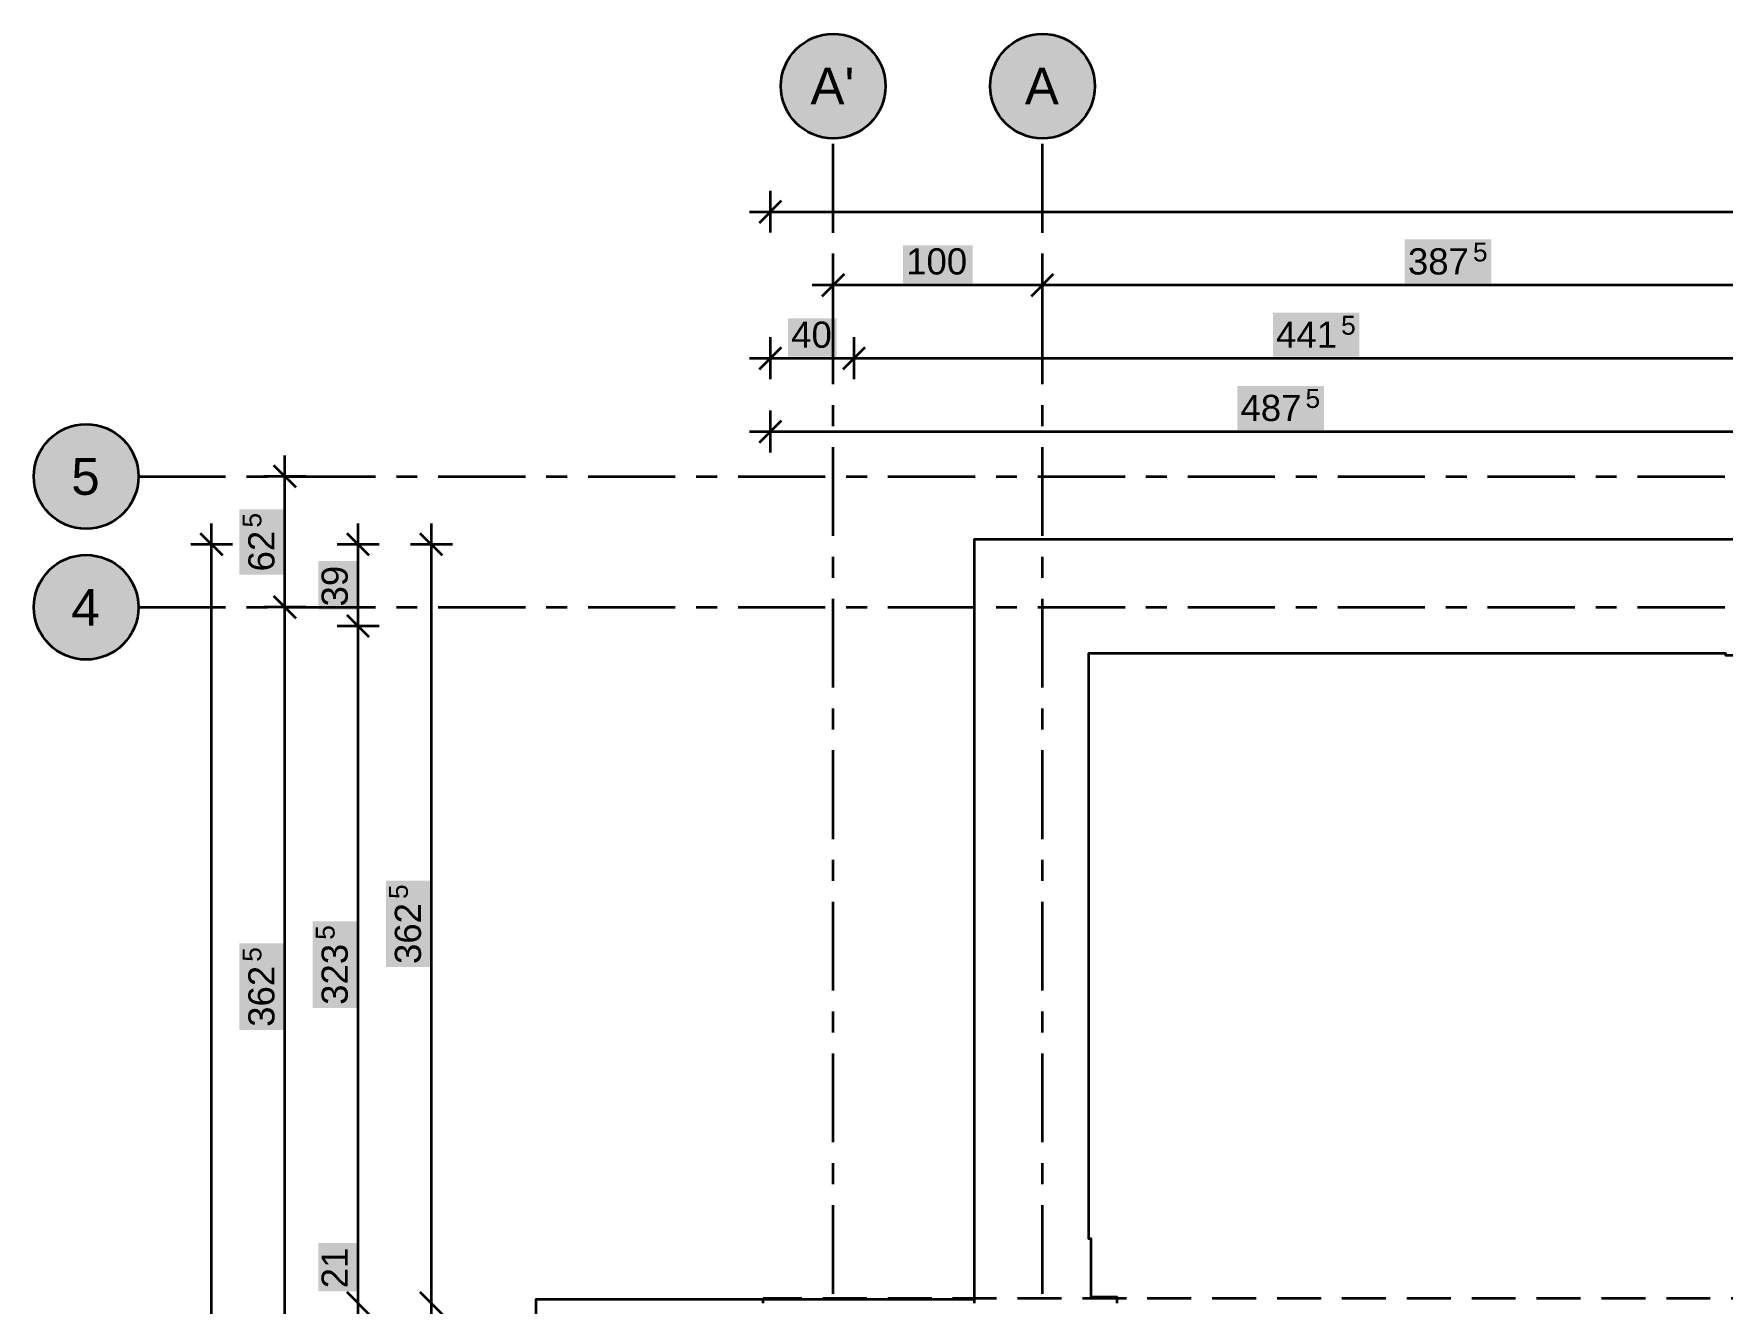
# Model space of a CAD drawing. Header units: metres. Extents: x -5.4 to 63.6, y -5.9 to 13.
# Drawn here: x -4.82 to 3.25, y 5.43 to 11.49 of the extents above; entities that cross this region are included whole.
import ezdxf

# ---------------------------------------------------------------- set-up
doc = ezdxf.new("R2010")
doc.units = ezdxf.units.M
doc.linetypes.add('KRESKOWA', pattern=[5.25, 4.2, -1.05])
doc.linetypes.add('PUNKTOWA', pattern=[10.5, 8.4, -1.05, 0, -1.05])
for name, color, linetype, lineweight in [('A-MASKA', 7, 'Continuous', 18), ('A-NAD-CIECIEM', 8, 'KRESKOWA', 25), ('A-OSIE', 1, 'PUNKTOWA', 25), ('A-WIDOK', 7, 'Continuous', 25), ('A-WYMIARY', 1, 'Continuous', 25)]:
    doc.layers.add(name, color=color, linetype=linetype, lineweight=lineweight)
doc.styles.add('PL_ARIAL', font='arial.ttf')

msp = doc.modelspace()

# ---------------------------------------------------------------- hatches: boundary and pattern name
at = {"layer": 'A-MASKA', "true_color": 0xffffff}
for points in [[(1.7308, 10.2975), (2.1442, 10.2975), (2.1442, 10.5075), (1.7308, 10.5075)], [(-0.6666, 10.2975), (-0.3334, 10.2975), (-0.3334, 10.48), (-0.6666, 10.48)], [(-1.216, 9.9475), (-0.984, 9.9475), (-0.984, 10.13), (-1.216, 10.13)], [(1.1008, 9.9475), (1.5142, 9.9475), (1.5142, 10.1575), (1.1008, 10.1575)], [(0.9308, 9.5975), (1.3442, 9.5975), (1.3442, 9.8075), (0.9308, 9.8075)], [(-3.6275, 8.9063), (-3.6275, 9.2187), (-3.8375, 9.2187), (-3.8375, 8.9063)], [(-3.2775, 8.739), (-3.2775, 8.971), (-3.46, 8.971), (-3.46, 8.739)], [(-2.9275, 7.0308), (-2.9275, 7.4442), (-3.1375, 7.4442), (-3.1375, 7.0308)], [(-3.2775, 6.8358), (-3.2775, 7.2492), (-3.4875, 7.2492), (-3.4875, 6.8358)], [(-3.6275, 6.7308), (-3.6275, 7.1442), (-3.8375, 7.1442), (-3.8375, 6.7308)], [(-3.2775, 5.4815), (-3.2775, 5.7136), (-3.46, 5.7136), (-3.46, 5.4815)]]:
    msp.add_hatch(color=7, dxfattribs=at).paths.add_polyline_path(points)
at = {"layer": 'A-OSIE', "true_color": 0xffffff}
for points in [[(-0.75, 11.24), (-0.7521, 11.2726), (-0.7585, 11.3047), (-0.769, 11.3357), (-0.7835, 11.365), (-0.8017, 11.3922), (-0.8232, 11.4168), (-0.8478, 11.4383), (-0.875, 11.4565), (-0.9043, 11.471), (-0.9353, 11.4815), (-0.9674, 11.4879), (-1, 11.49), (-1.0326, 11.4879), (-1.0647, 11.4815), (-1.0957, 11.471), (-1.125, 11.4565), (-1.1522, 11.4383), (-1.1768, 11.4168), (-1.1983, 11.3922), (-1.2165, 11.365), (-1.231, 11.3357), (-1.2415, 11.3047), (-1.2479, 11.2726), (-1.25, 11.24), (-1.2479, 11.2074), (-1.2415, 11.1753), (-1.231, 11.1443), (-1.2165, 11.115), (-1.1983, 11.0878), (-1.1768, 11.0632), (-1.1522, 11.0417), (-1.125, 11.0235), (-1.0957, 11.009), (-1.0647, 10.9985), (-1.0326, 10.9921), (-1, 10.99), (-0.9674, 10.9921), (-0.9353, 10.9985), (-0.9043, 11.009), (-0.875, 11.0235), (-0.8478, 11.0417), (-0.8232, 11.0632), (-0.8017, 11.0878), (-0.7835, 11.115), (-0.769, 11.1443), (-0.7585, 11.1753), (-0.7521, 11.2074)], [(0.25, 11.24), (0.2479, 11.2726), (0.2415, 11.3047), (0.231, 11.3357), (0.2165, 11.365), (0.1983, 11.3922), (0.1768, 11.4168), (0.1522, 11.4383), (0.125, 11.4565), (0.0957, 11.471), (0.0647, 11.4815), (0.0326, 11.4879), (0, 11.49), (-0.0326, 11.4879), (-0.0647, 11.4815), (-0.0957, 11.471), (-0.125, 11.4565), (-0.1522, 11.4383), (-0.1768, 11.4168), (-0.1983, 11.3922), (-0.2165, 11.365), (-0.231, 11.3357), (-0.2415, 11.3047), (-0.2479, 11.2726), (-0.25, 11.24), (-0.2479, 11.2074), (-0.2415, 11.1753), (-0.231, 11.1443), (-0.2165, 11.115), (-0.1983, 11.0878), (-0.1768, 11.0632), (-0.1522, 11.0417), (-0.125, 11.0235), (-0.0957, 11.009), (-0.0647, 10.9985), (-0.0326, 10.9921), (0, 10.99), (0.0326, 10.9921), (0.0647, 10.9985), (0.0957, 11.009), (0.125, 11.0235), (0.1522, 11.0417), (0.1768, 11.0632), (0.1983, 11.0878), (0.2165, 11.115), (0.231, 11.1443), (0.2415, 11.1753), (0.2479, 11.2074)], [(-4.32, 9.375), (-4.3221, 9.4076), (-4.3285, 9.4397), (-4.339, 9.4707), (-4.3535, 9.5), (-4.3717, 9.5272), (-4.3932, 9.5518), (-4.4178, 9.5733), (-4.445, 9.5915), (-4.4743, 9.606), (-4.5053, 9.6165), (-4.5374, 9.6229), (-4.57, 9.625), (-4.6026, 9.6229), (-4.6347, 9.6165), (-4.6657, 9.606), (-4.695, 9.5915), (-4.7222, 9.5733), (-4.7468, 9.5518), (-4.7683, 9.5272), (-4.7865, 9.5), (-4.801, 9.4707), (-4.8115, 9.4397), (-4.8179, 9.4076), (-4.82, 9.375), (-4.8179, 9.3424), (-4.8115, 9.3103), (-4.801, 9.2793), (-4.7865, 9.25), (-4.7683, 9.2228), (-4.7468, 9.1982), (-4.7222, 9.1767), (-4.695, 9.1585), (-4.6657, 9.144), (-4.6347, 9.1335), (-4.6026, 9.1271), (-4.57, 9.125), (-4.5374, 9.1271), (-4.5053, 9.1335), (-4.4743, 9.144), (-4.445, 9.1585), (-4.4178, 9.1767), (-4.3932, 9.1982), (-4.3717, 9.2228), (-4.3535, 9.25), (-4.339, 9.2793), (-4.3285, 9.3103), (-4.3221, 9.3424)], [(-4.32, 8.75), (-4.3221, 8.7826), (-4.3285, 8.8147), (-4.339, 8.8457), (-4.3535, 8.875), (-4.3717, 8.9022), (-4.3932, 8.9268), (-4.4178, 8.9483), (-4.445, 8.9665), (-4.4743, 8.981), (-4.5053, 8.9915), (-4.5374, 8.9979), (-4.57, 9), (-4.6026, 8.9979), (-4.6347, 8.9915), (-4.6657, 8.981), (-4.695, 8.9665), (-4.7222, 8.9483), (-4.7468, 8.9268), (-4.7683, 8.9022), (-4.7865, 8.875), (-4.801, 8.8457), (-4.8115, 8.8147), (-4.8179, 8.7826), (-4.82, 8.75), (-4.8179, 8.7174), (-4.8115, 8.6853), (-4.801, 8.6543), (-4.7865, 8.625), (-4.7683, 8.5978), (-4.7468, 8.5732), (-4.7222, 8.5517), (-4.695, 8.5335), (-4.6657, 8.519), (-4.6347, 8.5085), (-4.6026, 8.5021), (-4.57, 8.5), (-4.5374, 8.5021), (-4.5053, 8.5085), (-4.4743, 8.519), (-4.445, 8.5335), (-4.4178, 8.5517), (-4.3932, 8.5732), (-4.3717, 8.5978), (-4.3535, 8.625), (-4.339, 8.6543), (-4.3285, 8.6853), (-4.3221, 8.7174)]]:
    msp.add_hatch(color=7, dxfattribs=at).paths.add_polyline_path(points)

# ---------------------------------------------------------------- linework, layer by layer
at = {"layer": 'A-NAD-CIECIEM', "linetype": 'KRESKOWA', "lineweight": 35, "ltscale": 0.05, "flags": 128}
msp.add_lwpolyline([(-1.335, 5.4255), (-1.335, 5.45), (3.55, 5.45), (3.55, 9.075), (8.825, 9.075), (8.825, 5.45), (12.325, 5.45), (12.325, 5.4255)], dxfattribs=at)
at = {"layer": 'A-OSIE', "linetype": 'PUNKTOWA', "lineweight": 35, "ltscale": 0.050498, "flags": 128}
for points in [[(-1, -3.22), (-1, 10.99)], [(0, -3.22), (0, 10.99)]]:
    msp.add_lwpolyline(points, dxfattribs=at)
at = {"layer": 'A-OSIE', "linetype": 'PUNKTOWA', "lineweight": 35, "ltscale": 0.049559, "flags": 128}
for points in [[(-4.32, 9.375), (15.35, 9.375)], [(-4.32, 8.75), (15.35, 8.75)]]:
    msp.add_lwpolyline(points, dxfattribs=at)
at = {"layer": 'A-OSIE', "linetype": 'Continuous', "lineweight": 35, "ltscale": 0.05}
for centre in [(-1, 11.24), (0, 11.24), (-4.57, 9.375), (-4.57, 8.75)]:
    msp.add_circle(centre, 0.25, dxfattribs=at)
at = {"layer": 'A-WIDOK', "lineweight": 35, "ltscale": 0.05}
for points in [[(-0.325, 5.4255), (-0.325, 9.075), (3.81, 9.075), (3.81, 9.0505)], [(3.5745, 8.395), (3.545, 8.395), (3.545, 8.52), (3.265, 8.52), (3.265, 8.53), (0.22, 8.53), (0.22, 5.735), (0.23, 5.735), (0.23, 5.455), (0.355, 5.455), (0.355, 5.4255)], [(-0.3, -1.3005), (-0.3, -1.32), (-2.42, -1.32), (-2.42, 5.445), (-0.3255, 5.445)]]:
    msp.add_lwpolyline(points, dxfattribs=at)
at = {"layer": 'A-WYMIARY', "lineweight": 35, "ltscale": 0.05}
for points in [[(-1.3, 10.54), (-1.3, 10.74)], [(-1.353, 10.587), (-1.247, 10.693)], [(-1.4, 10.64), (12.4, 10.64)], [(-1.053, 10.237), (-0.947, 10.343)], [(-1, 10.19), (-1, 10.39)], [(-0.053, 10.237), (0.053, 10.343)], [(0, 10.19), (0, 10.39)], [(-1.1, 10.29), (12.1, 10.29)], [(-1.3, 9.84), (-1.3, 10.04)], [(-0.9, 9.84), (-0.9, 10.04)], [(-1.4, 9.94), (12.4, 9.94)], [(-1.353, 9.887), (-1.247, 9.993)], [(-0.953, 9.887), (-0.847, 9.993)], [(-1.3, 9.49), (-1.3, 9.69)], [(-1.353, 9.537), (-1.247, 9.643)], [(-1.4, 9.59), (12.4, 9.59)], [(-3.62, -0.1), (-3.62, 9.475)], [(-3.52, 9.375), (-3.72, 9.375)], [(-3.567, 9.322), (-3.673, 9.428)], [(-3.97, -0.4), (-3.97, 9.15)], [(-3.27, -0.4), (-3.27, 9.15)], [(-2.92, -0.4), (-2.92, 9.15)], [(-3.87, 9.05), (-4.07, 9.05)], [(-3.917, 8.997), (-4.023, 9.103)], [(-3.17, 9.05), (-3.37, 9.05)], [(-3.217, 8.997), (-3.323, 9.103)], [(-2.82, 9.05), (-3.02, 9.05)], [(-2.867, 8.997), (-2.973, 9.103)], [(-3.567, 8.697), (-3.673, 8.803)], [(-3.52, 8.75), (-3.72, 8.75)], [(-3.217, 8.607), (-3.323, 8.713)], [(-3.17, 8.66), (-3.37, 8.66)], [(-3.217, 5.372), (-3.323, 5.478)], [(-2.867, 5.372), (-2.973, 5.478)]]:
    msp.add_lwpolyline(points, dxfattribs=at)

# ---------------------------------------------------------------- texts
at = {"layer": 'A-OSIE', "style": 'PL_ARIAL'}
for s, p in [("A'", (-1.1091, 11.1525)), ('A', (-0.0848, 11.1525)), ('5', (-4.6407, 9.2875)), ('4', (-4.6407, 8.6625))]:
    msp.add_text(s, height=0.175, dxfattribs=at).set_placement(p)
at = {"layer": 'A-WYMIARY', "style": 'PL_ARIAL'}
for s, height, p in [('5', 0.09, (2.0564, 10.4025)), ('100', 0.125, (-0.6516, 10.34)), ('387', 0.125, (1.7458, 10.34)), ('40', 0.125, (-1.201, 9.99)), ('441', 0.125, (1.1158, 9.99)), ('5', 0.09, (1.4264, 10.0525)), ('487', 0.125, (0.9458, 9.64)), ('5', 0.09, (1.2564, 9.7025))]:
    msp.add_text(s, height=height, dxfattribs=at).set_placement(p)
for s, height, p in [('5', 0.09, (-3.7325, 9.1309)), ('62', 0.125, (-3.67, 8.9213)), ('39', 0.125, (-3.32, 8.754)), ('5', 0.09, (-3.0325, 7.3564)), ('362', 0.125, (-2.97, 7.0458)), ('5', 0.09, (-3.3825, 7.1614)), ('5', 0.09, (-3.7325, 7.0564)), ('323', 0.125, (-3.32, 6.8508)), ('362', 0.125, (-3.67, 6.7458)), ('21', 0.125, (-3.32, 5.4965))]:
    msp.add_text(s, height=height, rotation=90, dxfattribs=at).set_placement(p)

doc.saveas('drawing.dxf')
